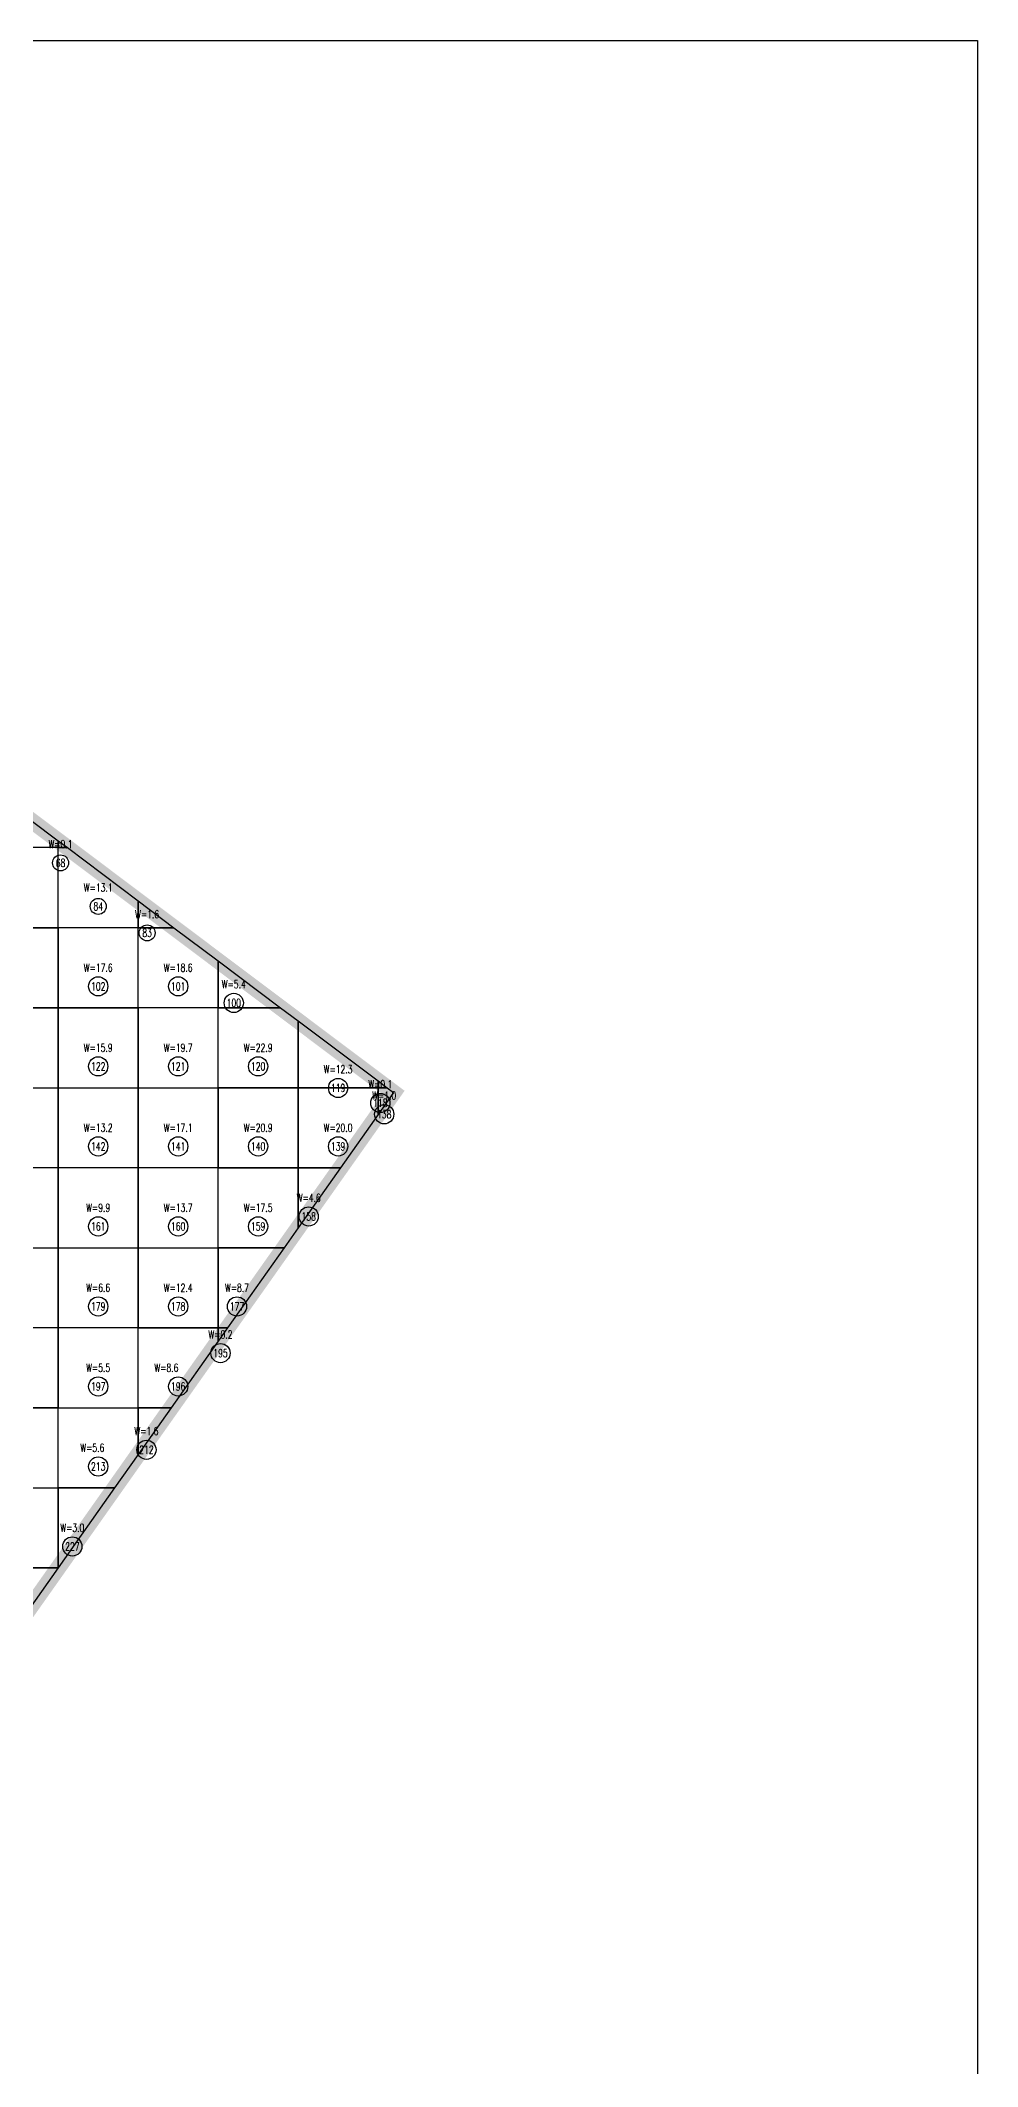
# Model space of a CAD drawing. Extents: x 4283 to 40403, y 1134 to 1764.
# Drawn here: x 5295.6 to 5340.7, y 1610.1 to 1707.4 of the extents above; entities that cross this region are included whole.
import ezdxf
from ezdxf.enums import TextEntityAlignment as Align

# ---------------------------------------------------------------- set-up
doc = ezdxf.new("R2010")
doc.units = 0
for name, color, linetype in [('tdz_3-2方格网', 2, 'Continuous'), ('tdz_3-2方格网计算', 7, 'Continuous'), ('tdz_土方计算图', 7, 'Continuous'), ('tdz_格田', 6, 'Continuous')]:
    doc.layers.add(name, color=color, linetype=linetype)
doc.styles.add('GLandNum', font='txt_____.ttf', dxfattribs={"width": 0.7, "height": 0.5})

msp = doc.modelspace()

# ---------------------------------------------------------------- linework, layer by layer
at = {"layer": 'tdz_3-2方格网', "linetype": 'Continuous'}
for points in [[(5296.438, 1668.981, 2624.398), (5296.438, 1668.65, 2624.402), (5292.592, 1668.65, 2624.419), (5292.592, 1671.866, 2624.364)], [(5292.592, 1668.65, 2624.419), (5292.592, 1664.804, 2624.489), (5296.438, 1664.804, 2624.472), (5296.438, 1668.65, 2624.402)], [(5296.879, 1668.65, 2624.402), (5296.438, 1668.65, 2624.402), (5296.438, 1668.981, 2624.398)], [(5300.284, 1666.095, 2624.433), (5300.284, 1664.804, 2624.455), (5296.438, 1664.804, 2624.472), (5296.438, 1668.65, 2624.402), (5296.879, 1668.65, 2624.402)], [(5302.005, 1664.804, 2624.448), (5300.284, 1664.804, 2624.455), (5300.284, 1666.095, 2624.433)], [(5292.592, 1664.804, 2624.489), (5292.592, 1660.958, 2624.559), (5296.438, 1660.958, 2624.542), (5296.438, 1664.804, 2624.472)], [(5296.438, 1664.804, 2624.472), (5296.438, 1660.958, 2624.542), (5300.284, 1660.958, 2624.525), (5300.284, 1664.804, 2624.455)], [(5304.13, 1663.21, 2624.468), (5304.13, 1660.958, 2624.508), (5300.284, 1660.958, 2624.525), (5300.284, 1664.804, 2624.455), (5302.005, 1664.804, 2624.448)], [(5307.132, 1660.958, 2624.495), (5304.13, 1660.958, 2624.508), (5304.13, 1663.21, 2624.468)], [(5292.592, 1660.958, 2624.559), (5292.592, 1657.111, 2624.597), (5296.438, 1657.111, 2624.586), (5296.438, 1660.958, 2624.542)], [(5296.438, 1660.958, 2624.542), (5296.438, 1657.111, 2624.586), (5300.284, 1657.111, 2624.576), (5300.284, 1660.958, 2624.525)], [(5300.284, 1660.958, 2624.525), (5300.284, 1657.111, 2624.576), (5304.13, 1657.111, 2624.566), (5304.13, 1660.958, 2624.508)], [(5307.976, 1660.324, 2624.502), (5307.976, 1657.111, 2624.555), (5304.13, 1657.111, 2624.566), (5304.13, 1660.958, 2624.508), (5307.132, 1660.958, 2624.495)], [(5311.822, 1657.438, 2624.537), (5311.822, 1657.111, 2624.543), (5307.976, 1657.111, 2624.555), (5307.976, 1660.324, 2624.502)], [(5312.258, 1657.111, 2624.541), (5311.822, 1657.111, 2624.543), (5311.822, 1657.438, 2624.537)], [(5292.592, 1653.265, 2624.603), (5292.592, 1657.111, 2624.597), (5296.438, 1657.111, 2624.586), (5296.438, 1653.265, 2624.593)], [(5296.438, 1653.265, 2624.593), (5296.438, 1657.111, 2624.586), (5300.284, 1657.111, 2624.576), (5300.284, 1653.265, 2624.583)], [(5300.284, 1653.265, 2624.583), (5300.284, 1657.111, 2624.576), (5304.13, 1657.111, 2624.566), (5304.13, 1653.265, 2624.573)], [(5304.13, 1653.265, 2624.573), (5304.13, 1657.111, 2624.566), (5307.976, 1657.111, 2624.555), (5307.976, 1653.265, 2624.563)], [(5310.015, 1653.265, 2624.635), (5307.976, 1653.265, 2624.563), (5307.976, 1657.111, 2624.555), (5311.822, 1657.111, 2624.543), (5311.822, 1655.824, 2624.571)], [(5311.822, 1657.111, 2624.543), (5312.258, 1657.111, 2624.541), (5312.568, 1656.879, 2624.544), (5311.822, 1655.824, 2624.571)], [(5292.592, 1653.265, 2624.603), (5292.592, 1649.419, 2624.61), (5296.438, 1649.419, 2624.6), (5296.438, 1653.265, 2624.593)], [(5296.438, 1653.265, 2624.593), (5296.438, 1649.419, 2624.6), (5300.284, 1649.419, 2624.591), (5300.284, 1653.265, 2624.583)], [(5300.284, 1653.265, 2624.583), (5300.284, 1649.419, 2624.591), (5304.13, 1649.419, 2624.582), (5304.13, 1653.265, 2624.573)], [(5307.299, 1649.419, 2624.732), (5304.13, 1649.419, 2624.582), (5304.13, 1653.265, 2624.573), (5307.976, 1653.265, 2624.563), (5307.976, 1650.378, 2624.708)], [(5307.976, 1653.265, 2624.563), (5310.015, 1653.265, 2624.635), (5307.976, 1650.378, 2624.708)], [(5292.592, 1645.573, 2624.652), (5292.592, 1649.419, 2624.61), (5296.438, 1649.419, 2624.6), (5296.438, 1645.573, 2624.609)], [(5296.438, 1645.573, 2624.609), (5296.438, 1649.419, 2624.6), (5300.284, 1649.419, 2624.591), (5300.284, 1645.573, 2624.6)], [(5300.284, 1645.573, 2624.6), (5300.284, 1649.419, 2624.591), (5304.13, 1649.419, 2624.582), (5304.13, 1645.573, 2624.835)], [(5304.13, 1649.419, 2624.582), (5307.299, 1649.419, 2624.732), (5304.583, 1645.573, 2624.83), (5304.13, 1645.573, 2624.835)], [(5292.592, 1645.573, 2624.652), (5292.592, 1641.727, 2624.768), (5296.438, 1641.727, 2624.655), (5296.438, 1645.573, 2624.609)], [(5296.438, 1645.573, 2624.609), (5296.438, 1641.727, 2624.655), (5300.284, 1641.727, 2624.851), (5300.284, 1645.573, 2624.6)], [(5301.867, 1641.727, 2624.928), (5300.284, 1641.727, 2624.851), (5300.284, 1645.573, 2624.6), (5304.13, 1645.573, 2624.835), (5304.13, 1644.932, 2624.846)], [(5304.13, 1645.573, 2624.835), (5304.583, 1645.573, 2624.83), (5304.13, 1644.932, 2624.846)], [(5292.592, 1641.727, 2624.768), (5292.592, 1637.881, 2624.883), (5296.438, 1637.881, 2624.866), (5296.438, 1641.727, 2624.655)], [(5299.151, 1637.881, 2625.025), (5296.438, 1637.881, 2624.866), (5296.438, 1641.727, 2624.655), (5300.284, 1641.727, 2624.851), (5300.284, 1639.485, 2624.984)], [(5300.284, 1641.727, 2624.851), (5301.867, 1641.727, 2624.928), (5300.284, 1639.485, 2624.984)], [(5296.435, 1634.034, 2625.122), (5292.592, 1634.034, 2624.986), (5292.592, 1637.881, 2624.883), (5296.438, 1637.881, 2624.866), (5296.438, 1634.039, 2625.122)], [(5296.438, 1637.881, 2624.866), (5299.151, 1637.881, 2625.025), (5296.438, 1634.039, 2625.122)], [(5292.592, 1634.034, 2624.986), (5296.435, 1634.034, 2625.122), (5293.718, 1630.188, 2625.219), (5292.592, 1630.188, 2625.227)]]:
    msp.add_polyline3d(points, close=True, dxfattribs=at)
at = {"layer": 'tdz_3-2方格网计算', "color": 7, "linetype": 'Continuous'}
for centre, radius in [((5296.548, 1667.918), 0.385), ((5298.361, 1665.829), 0.385), ((5300.714, 1664.552), 0.385), ((5298.361, 1661.983), 0.462), ((5302.207, 1661.983), 0.462), ((5304.881, 1661.186), 0.462), ((5298.361, 1658.137), 0.462), ((5302.207, 1658.137), 0.462), ((5306.053, 1658.137), 0.462), ((5309.899, 1657.099), 0.462), ((5311.931, 1656.377), 0.462), ((5312.118, 1655.834), 0.462), ((5298.361, 1654.291), 0.462), ((5302.207, 1654.291), 0.462), ((5306.053, 1654.291), 0.462), ((5309.899, 1654.291), 0.462), ((5298.361, 1650.445), 0.462), ((5302.207, 1650.445), 0.462), ((5306.053, 1650.445), 0.462), ((5308.486, 1650.924), 0.462), ((5298.361, 1646.599), 0.462), ((5302.207, 1646.599), 0.462), ((5305.036, 1646.599), 0.462), ((5304.243, 1644.355), 0.462), ((5298.361, 1642.752), 0.462), ((5302.207, 1642.752), 0.462), ((5300.68, 1639.709), 0.462), ((5298.361, 1638.906), 0.462), ((5297.116, 1635.062), 0.462)]:
    msp.add_circle(centre, radius, dxfattribs=at)
at = {"layer": 'tdz_土方计算图', "linetype": 'Continuous'}
msp.add_lwpolyline([(5210.657, 1707.445), (5340.657, 1707.445), (5340.657, 1547.445), (5210.657, 1547.445)], close=True, dxfattribs=at)
at = {"layer": 'tdz_格田', "linetype": 'Continuous', "lineweight": 60, "const_width": 0.769}
msp.add_lwpolyline([(5249.852, 1703.932), (5312.568, 1656.879), (5280.138, 1610.958), (5238.745, 1649.296), (5243.289, 1670.152), (5248.812, 1699.681), (5249.852, 1703.932)], close=True, dxfattribs=at)

# ---------------------------------------------------------------- texts
at = {"layer": 'tdz_3-2方格网计算', "color": 173, "linetype": 'Continuous', "style": 'GLandNum', "width": 0.7}
for s, p in [('W=0.1', (5296.548, 1668.815)), ('W=13.1', (5298.361, 1666.727)), ('W=1.6', (5300.714, 1665.449)), ('W=17.6', (5298.361, 1662.881)), ('W=18.6', (5302.207, 1662.881)), ('W=5.4', (5304.881, 1662.084)), ('W=15.9', (5298.361, 1659.034)), ('W=19.7', (5302.207, 1659.034)), ('W=22.9', (5306.053, 1659.034)), ('W=12.3', (5309.899, 1657.996)), ('W=0.1', (5311.931, 1657.275)), ('W=1.0', (5312.118, 1656.732)), ('W=13.2', (5298.361, 1655.188)), ('W=17.1', (5302.207, 1655.188)), ('W=20.9', (5306.053, 1655.188)), ('W=20.0', (5309.899, 1655.188)), ('W=9.9', (5298.361, 1651.342)), ('W=13.7', (5302.207, 1651.342)), ('W=17.5', (5306.053, 1651.342)), ('W=4.6', (5308.486, 1651.822)), ('W=6.6', (5298.361, 1647.496)), ('W=12.4', (5302.207, 1647.496)), ('W=8.7', (5305.036, 1647.496)), ('W=0.2', (5304.243, 1645.252)), ('W=5.5', (5298.361, 1643.65)), ('W=8.6', (5301.641, 1643.65)), ('W=5.6', (5298.078, 1639.804)), ('W=1.6', (5300.68, 1640.606)), ('W=3.0', (5297.116, 1635.96))]:
    msp.add_text(s, height=0.3846, dxfattribs=at).set_placement(p, align=Align.MIDDLE_CENTER)
at = {"layer": 'tdz_3-2方格网计算', "color": 7, "linetype": 'Continuous', "style": 'GLandNum', "width": 0.7}
for s, p in [('68', (5296.548, 1667.918)), ('84', (5298.361, 1665.829)), ('83', (5300.714, 1664.552)), ('102', (5298.361, 1661.983)), ('101', (5302.207, 1661.983)), ('100', (5304.881, 1661.186)), ('122', (5298.361, 1658.137)), ('121', (5302.207, 1658.137)), ('120', (5306.053, 1658.137)), ('119', (5309.899, 1657.099)), ('118', (5311.931, 1656.377)), ('138', (5312.118, 1655.834)), ('142', (5298.361, 1654.291)), ('141', (5302.207, 1654.291)), ('140', (5306.053, 1654.291)), ('139', (5309.899, 1654.291)), ('161', (5298.361, 1650.445)), ('160', (5302.207, 1650.445)), ('159', (5306.053, 1650.445)), ('158', (5308.486, 1650.924)), ('179', (5298.361, 1646.599)), ('178', (5302.207, 1646.599)), ('177', (5305.036, 1646.599)), ('195', (5304.243, 1644.355)), ('197', (5298.361, 1642.752)), ('196', (5302.207, 1642.752)), ('212', (5300.68, 1639.709)), ('213', (5298.361, 1638.906)), ('227', (5297.116, 1635.062))]:
    msp.add_text(s, height=0.3846, dxfattribs=at).set_placement(p, align=Align.MIDDLE_CENTER)

doc.saveas('drawing.dxf')
